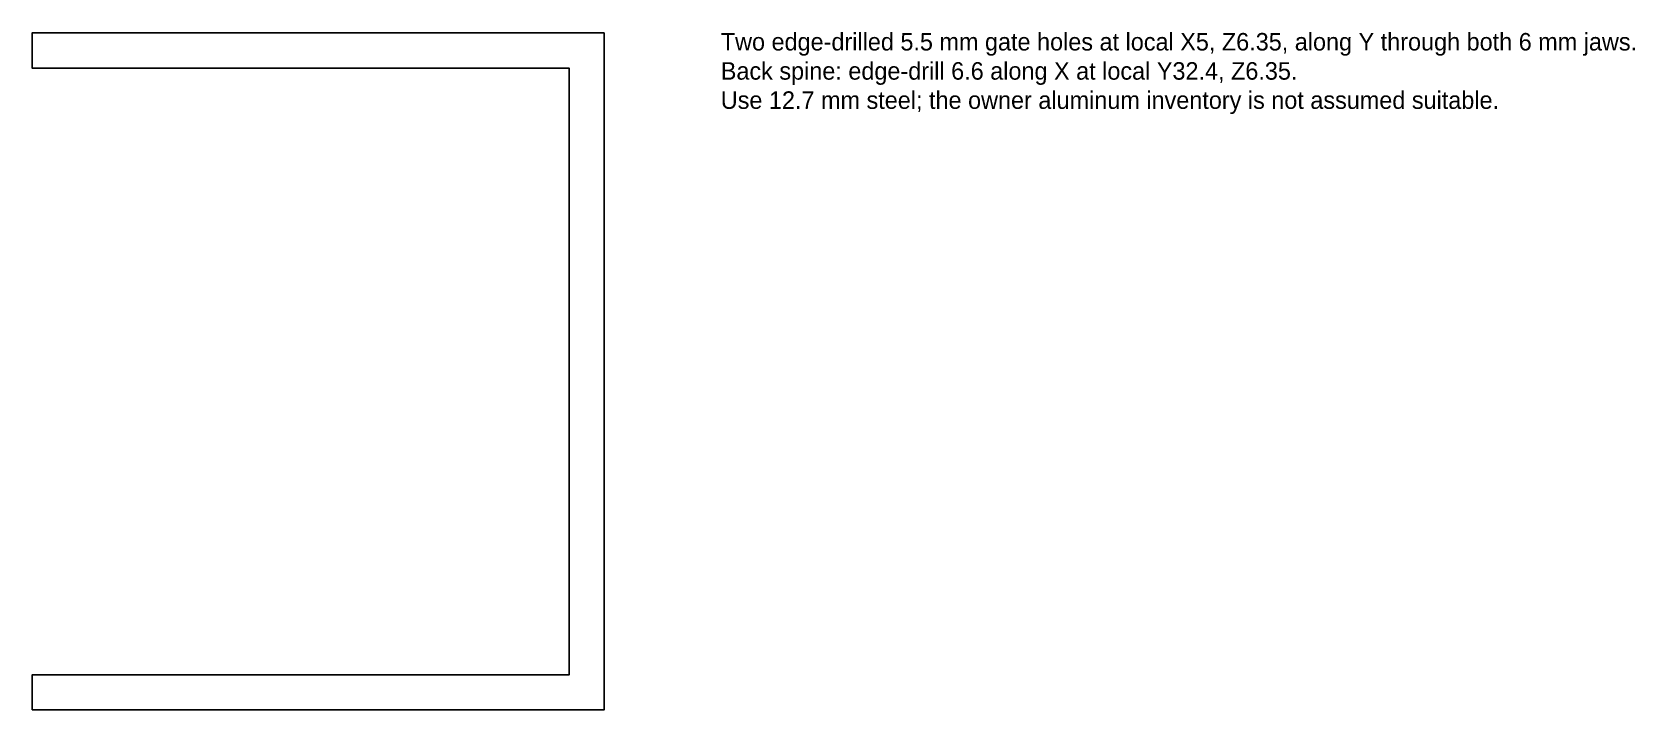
# Model space of a CAD drawing. Header units: millimetres. Extents: x 0 to 275, y 0 to 116.
import ezdxf

# ---------------------------------------------------------------- set-up
doc = ezdxf.new("R2010")
doc.units = ezdxf.units.MM
doc.layers.add('CUT_OUTER', color=7, linetype='Continuous')
doc.layers.add('MACHINING_NOTES', color=7, linetype='Continuous')

msp = doc.modelspace()

# ---------------------------------------------------------------- linework, layer by layer
at = {"layer": 'CUT_OUTER'}
msp.add_lwpolyline([(0, 0), (98, 0), (98, 116), (0, 116), (0, 110), (92, 110), (92, 6), (0, 6)], close=True, dxfattribs=at)

# ---------------------------------------------------------------- texts
at = {"layer": 'MACHINING_NOTES', "insert": (118, 116), "char_height": 3, "width": 150, "attachment_point": 1}
msp.add_mtext('Two edge-drilled 5.5 mm gate holes at local X5, Z6.35, along Y through both 6 mm jaws.\\PBack spine: edge-drill 6.6 along X at local Y32.4, Z6.35.\\PUse 12.7 mm steel; the owner aluminum inventory is not assumed suitable.', dxfattribs=at)

doc.saveas('drawing.dxf')
